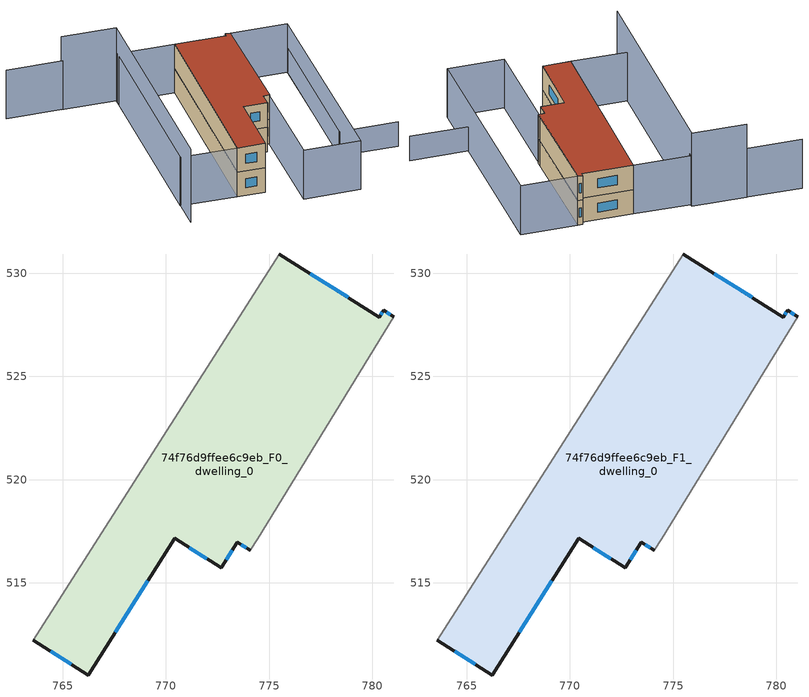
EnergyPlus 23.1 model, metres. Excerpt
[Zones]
74f76d9ffee6c9eb_F0_dwelling_0
 floor ground (EU_floor_Construction): 780.54,528.2 781.02,527.9 774.44,517.14 774.08,516.58 773.46,516.97 772.68,515.73 770.42,517.16 766.25,510.54 763.59,512.22 775.49,530.93 780.33,527.87 z0
 wall outside (EU_wall_Construction): 763.59,512.22 766.25,510.54 770.42,517.16 772.68,515.73 773.46,516.97 774.08,516.58 / 781.02,527.9 780.54,528.2 780.33,527.87 775.49,530.93 z0:3
 wall adiabatic (EU_wall_Construction): 775.49,530.93 763.59,512.22 / 774.08,516.58 774.44,517.14 781.02,527.9 z0:3
 window (EU_Window_Construction): 773.66,516.85 773.89,516.7 / 772.93,516.12 773.22,516.58 / 771.12,516.71 771.98,516.18 / 767.55,512.6 769.12,515.1 / 764.41,511.69 765.42,511.06 / 778.82,528.82 777,529.98 / 780.48,528.1 780.4,527.98 / 780.87,527.99 780.69,528.11 z0.93:2.07
74f76d9ffee6c9eb_F1_dwelling_0
 floor to 74f76d9ffee6c9eb_F0_dwelling_0 (EU_floor_Construction): 780.54,528.2 781.02,527.9 774.44,517.14 774.08,516.58 773.46,516.97 772.68,515.73 770.42,517.16 766.25,510.54 763.59,512.22 775.49,530.93 780.33,527.87 z3
 wall outside (EU_wall_Construction): 763.59,512.22 766.25,510.54 770.42,517.16 772.68,515.73 773.46,516.97 774.08,516.58 / 781.02,527.9 780.54,528.2 780.33,527.87 775.49,530.93 z3:6
 wall adiabatic (EU_wall_Construction): 775.49,530.93 763.59,512.22 / 774.08,516.58 774.44,517.14 781.02,527.9 z3:6
 window (EU_Window_Construction): 773.66,516.85 773.89,516.7 / 772.93,516.12 773.22,516.58 / 771.12,516.71 771.98,516.18 / 767.55,512.6 769.12,515.1 / 764.41,511.69 765.42,511.06 / 778.82,528.82 777,529.98 / 780.48,528.1 780.4,527.98 / 780.87,527.99 780.69,528.11 z3.93:5.07
 roof outside (EU_roof_Construction): 774.08,516.58 774.44,517.14 781.02,527.9 780.54,528.2 780.33,527.87 775.49,530.93 763.59,512.22 766.25,510.54 770.42,517.16 772.68,515.73 773.46,516.97 z6
shading: 759.98,541.1 765.3,537.74 / 786.41,524.56 773.16,503.2 / 773.16,503.2 767.78,506.54 / 767.78,506.54 781.02,527.9 / 781.02,527.9 786.41,524.56 / 758.29,515.57 770.15,534.31 / 770.15,534.31 775.49,530.93 / 775.49,530.93 763.62,512.19 / 763.62,512.19 758.29,515.57 z0:6; 782.43,505.92 776.91,509.37 / 776.91,509.37 786.38,524.52 z0:3; 765.14,537.84 770.32,534.58 / 770.32,534.58 756.43,512.55 z0:9
[Building]
EU S2 Campaign: North Axis=0; Terrain=City; Solar Distribution=FullExterior
[Site:Location]
Montreal-Trudeau.Intl.AP: Latitude=45.4667; Longitude=-73.75; Time Zone=-5; Elevation=36
[SizingPeriod:WeatherFileDays]
AnnualSizingPeriod: Begin Month=1; Begin Day of Month=1; End Month=12; End Day of Month=31; Day of Week for Start Day=Monday; Use Weather File Daylight Saving Period=No; Use Weather File Rain and Snow Indicators=No
[MATERIAL]
EU_InternalMass_Material: Roughness=MediumRough; Thickness=0.1; Conductivity=1; Density=1800; Specific Heat=900; Thermal Absorptance=0.9; Solar Absorptance=0.7; Visible Absorptance=0.7
[MATERIAL:NOMASS] Roughness=MediumRough; Thermal Absorptance=0.9; Solar Absorptance=0.7; Visible Absorptance=0.7
Name | Thermal Resistance
EU_wall_NoMass; EU_floor_NoMass | 1.36485
EU_roof_NoMass | 2.55992
[WINDOWMATERIAL:SIMPLEGLAZINGSYSTEM]
EU_Window_SimpleGlazing: UFactor=3.92339; Solar Heat Gain Coefficient=0.8; Visible Transmittance=0.8
[CONSTRUCTION]
EU_wall_Construction: EU_wall_NoMass
EU_roof_Construction: EU_roof_NoMass
EU_floor_Construction: EU_floor_NoMass
EU_Window_Construction: EU_Window_SimpleGlazing
EU_InternalMass_Construction: EU_InternalMass_Material
[ZONE] Type=1; Multiplier=1; Ceiling Height=autocalculate; Floor Area=autocalculate; Part of Total Floor Area=Yes
Name | Volume
74f76d9ffee6c9eb_F0_dwelling_0 | 347.495
74f76d9ffee6c9eb_F1_dwelling_0 | 347.497
[INTERNALMASS] Construction=EU_InternalMass_Construction; Surface Area=115.832
Name | Zone or ZoneList
74f76d9ffee6c9eb_F0_dwelling_0_EU_InternalMass | 74f76d9ffee6c9eb_F0_dwelling_0
74f76d9ffee6c9eb_F1_dwelling_0_EU_InternalMass | 74f76d9ffee6c9eb_F1_dwelling_0
[OTHEREQUIPMENT] Fuel Type=Electricity; Design Level Calculation Method=Watts/Area; Power per Zone Floor Area=1; Fraction Latent=0; Fraction Radiant=0; Fraction Lost=0; Carbon Dioxide Generation Rate=0; EndUse Subcategory=EU_Step8_InternalGains
Name | Zone or ZoneList or Space or SpaceList | Schedule
EU_Step8_InternalGain_74f76d9ffee6c9eb_F0_dwelling_0_f000 | 74f76d9ffee6c9eb_F0_dwelling_0 | EU_Step8_GainSchedule_74f76d9ffee6c9eb_F0_dwelling_0_f000
EU_Step8_InternalGain_74f76d9ffee6c9eb_F1_dwelling_0_f000 | 74f76d9ffee6c9eb_F1_dwelling_0 | EU_Step8_GainSchedule_74f76d9ffee6c9eb_F1_dwelling_0_f000
[ZONEVENTILATION:DESIGNFLOWRATE] Schedule=EU_AlwaysOn; Design Flow Rate Calculation Method=AirChanges/Hour; Air Changes per Hour=0.860309; Ventilation Type=Natural; Fan Pressure Rise=0; Fan Total Efficiency=1; Constant Term Coefficient=1; Temperature Term Coefficient=0; Velocity Term Coefficient=0; Velocity Squared Term Coefficient=0; Minimum Indoor Temperature=-100; Maximum Indoor Temperature=100; Delta Temperature=-100; Minimum Outdoor Temperature=-100; Maximum Outdoor Temperature=100; Maximum Wind Speed=40
Name | Zone or ZoneList or Space or SpaceList
EU_ConstantAir_74f76d9ffee6c9eb_F0_dwelling_0 | 74f76d9ffee6c9eb_F0_dwelling_0
EU_ConstantAir_74f76d9ffee6c9eb_F1_dwelling_0 | 74f76d9ffee6c9eb_F1_dwelling_0
[HVACTEMPLATE:THERMOSTAT] Constant Heating Setpoint=20; Constant Cooling Setpoint=50
EU_HeatOnly_74f76d9ffee6c9eb_F0_dwelling_0; EU_HeatOnly_74f76d9ffee6c9eb_F1_dwelling_0
[HVACTEMPLATE:ZONE:IDEALLOADSAIRSYSTEM] System Availability Schedule=EU_AlwaysOn; Maximum Heating Supply Air Temperature=50; Minimum Cooling Supply Air Temperature=13; Maximum Heating Supply Air Humidity Ratio=0.0156; Minimum Cooling Supply Air Humidity Ratio=0.0077; Heating Limit=NoLimit; Cooling Limit=NoLimit; Heating Availability Schedule=EU_AlwaysOn; Cooling Availability Schedule=EU_CoolingOff; Dehumidification Control Type=ConstantSensibleHeatRatio; Cooling Sensible Heat Ratio=0.7; Dehumidification Setpoint=60; Humidification Control Type=None; Humidification Setpoint=30; Outdoor Air Method=None; Outdoor Air Flow Rate per Person=0.00944; Outdoor Air Flow Rate per Zone Floor Area=0; Outdoor Air Flow Rate per Zone=0; Demand Controlled Ventilation Type=None; Outdoor Air Economizer Type=NoEconomizer; Heat Recovery Type=None; Sensible Heat Recovery Effectiveness=0.7; Latent Heat Recovery Effectiveness=0.65
Name | Template Thermostat
74f76d9ffee6c9eb_F0_dwelling_0 | EU_HeatOnly_74f76d9ffee6c9eb_F0_dwelling_0
74f76d9ffee6c9eb_F1_dwelling_0 | EU_HeatOnly_74f76d9ffee6c9eb_F1_dwelling_0
[SIZING:ZONE] Zone Cooling Design Supply Air Temperature Input Method=SupplyAirTemperature; Zone Cooling Design Supply Air Temperature=13; Zone Heating Design Supply Air Temperature Input Method=SupplyAirTemperature; Zone Heating Design Supply Air Temperature=50; Zone Cooling Design Supply Air Humidity Ratio=0.008; Zone Heating Design Supply Air Humidity Ratio=0.008; Cooling Design Air Flow Method=DesignDay; Cooling Design Air Flow Rate=0; Cooling Minimum Air Flow per Zone Floor Area=0.000762; Cooling Minimum Air Flow=0; Cooling Minimum Air Flow Fraction=0.2; Heating Design Air Flow Method=DesignDay; Heating Design Air Flow Rate=0; Heating Maximum Air Flow per Zone Floor Area=0.002032; Heating Maximum Air Flow=0.141576; Heating Maximum Air Flow Fraction=0.3; Account for Dedicated Outdoor Air System=No; Dedicated Outdoor Air System Control Strategy=NeutralSupplyAir; Dedicated Outdoor Air Low Setpoint Temperature for Design=autosize; Dedicated Outdoor Air High Setpoint Temperature for Design=autosize; Zone Load Sizing Method=Sensible Load Only No Latent Load; Zone Latent Cooling Design Supply Air Humidity Ratio Input Method=HumidityRatioDifference; Zone Cooling Design Supply Air Humidity Ratio Difference=0.005; Zone Latent Heating Design Supply Air Humidity Ratio Input Method=HumidityRatioDifference; Zone Humidification Design Supply Air Humidity Ratio Difference=0.005
74f76d9ffee6c9eb_F0_dwelling_0; 74f76d9ffee6c9eb_F1_dwelling_0
[SCHEDULE:CONSTANT]
Name | Hourly Value
EU_AlwaysOn | 1
EU_CoolingOff | 0
[SCHEDULE:FILE] Column Number=1; Rows to Skip at Top=0; Number of Hours of Data=8760; Column Separator=Comma; Interpolate to Timestep=No; Minutes per Item=60; Adjust Schedule for Daylight Savings=Yes
Name | File
EU_Step8_GainSchedule_74f76d9ffee6c9eb_F0_dwelling_0_f000 | ../../schedules/74f76d9ffee6c9eb/74f76d9ffee6c9eb_F0_dwelling_0_f000_gain.csv
EU_Step8_GainSchedule_74f76d9ffee6c9eb_F1_dwelling_0_f000 | ../../schedules/74f76d9ffee6c9eb/74f76d9ffee6c9eb_F1_dwelling_0_f000_gain.csv
